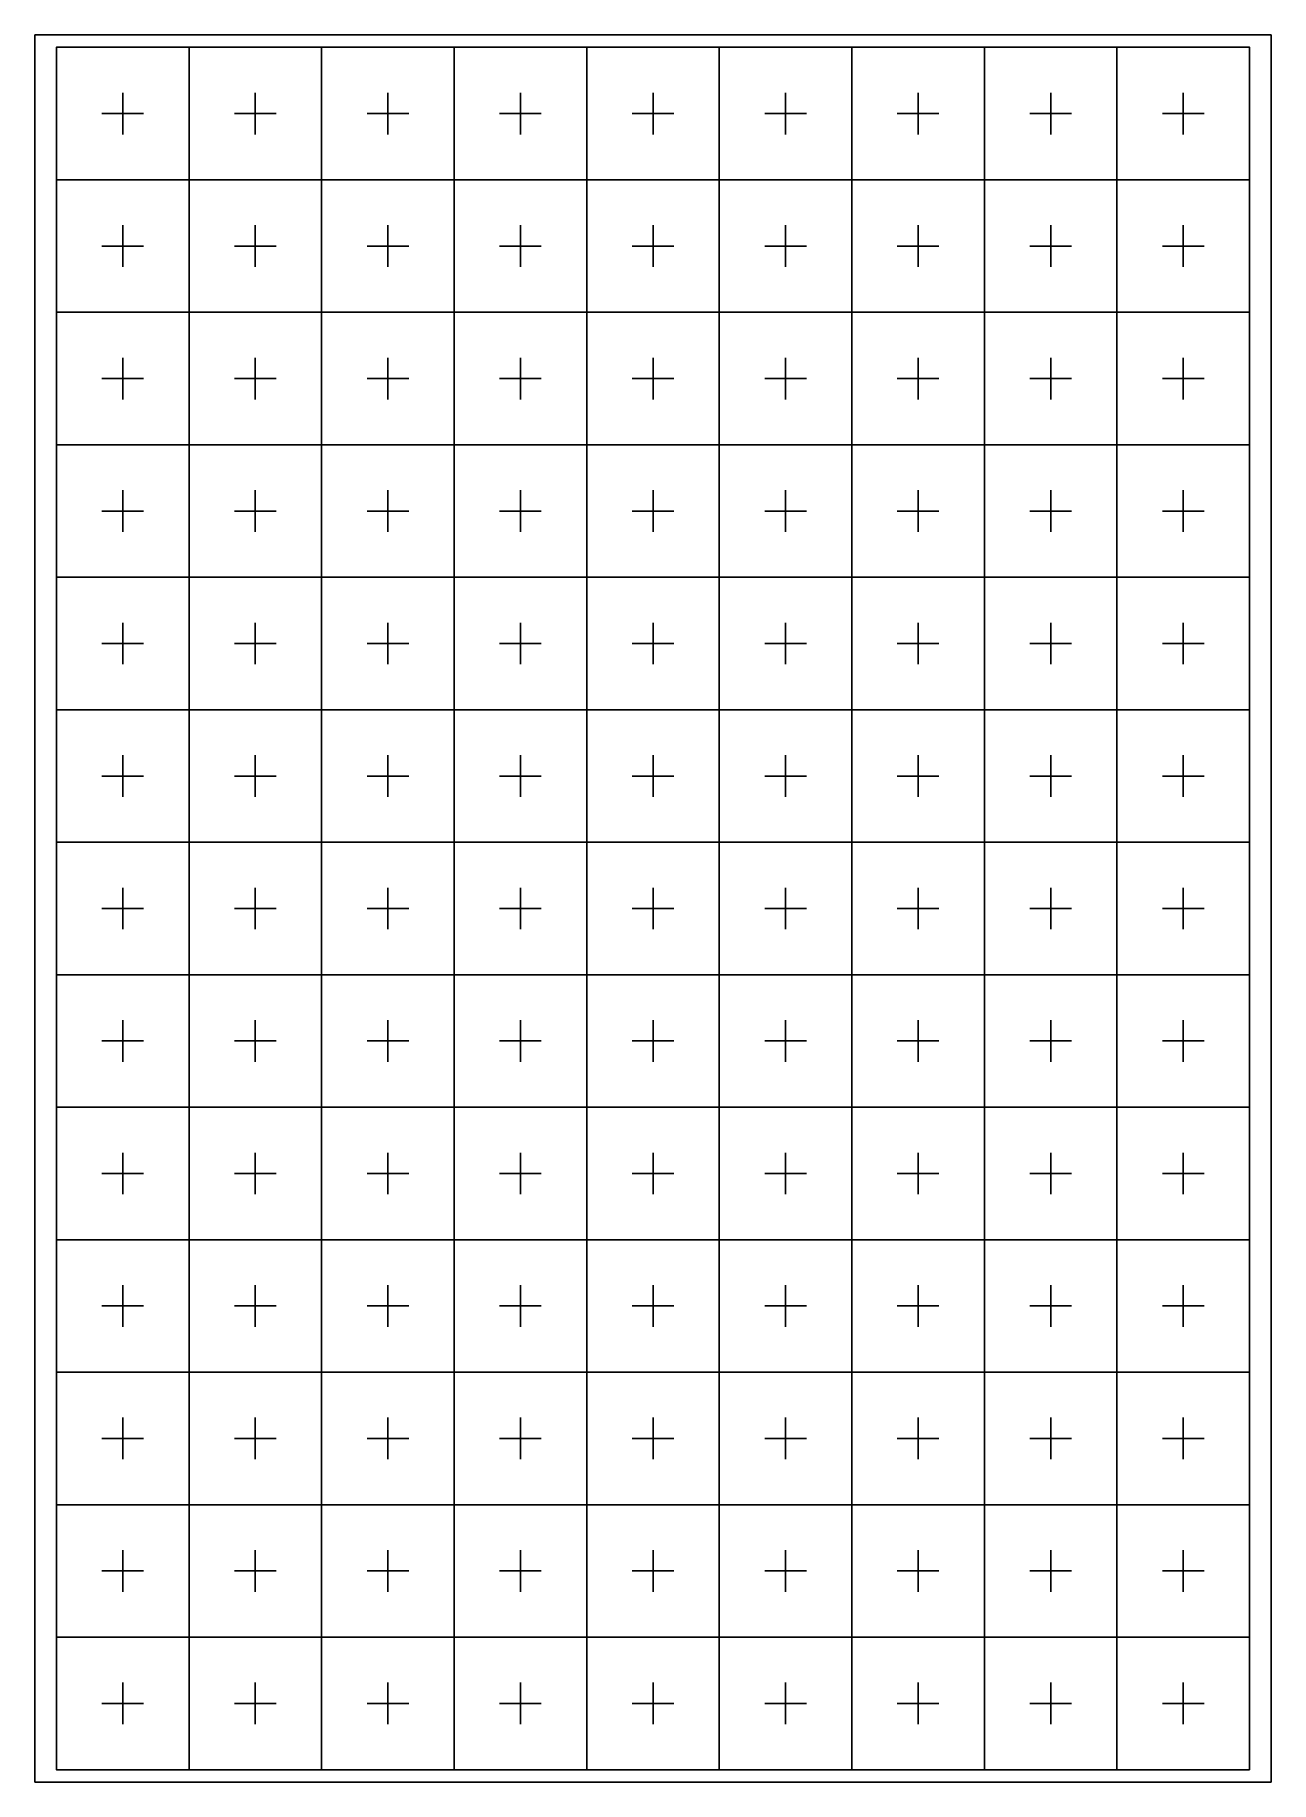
# Model space of a CAD drawing. Header units: millimetres. Extents: x 0 to 297, y 0 to 420.
import ezdxf

# ---------------------------------------------------------------- set-up
doc = ezdxf.new("R2010")
doc.units = ezdxf.units.MM

# ---------------------------------------------------------------- blocks, each defined once
blk = doc.blocks.new('field_rect_4x4')
blk.add_lwpolyline([(-15.925, -15.925), (15.925, -15.925), (15.925, 15.925), (-15.925, 15.925)], close=True)
for points in [[(0, 5), (0, -5)], [(-5, 0), (5, 0)]]:
    blk.add_lwpolyline(points)

msp = doc.modelspace()

# ---------------------------------------------------------------- linework, layer by layer
msp.add_lwpolyline([(0, 0), (0, 420), (297, 420), (297, 0)], close=True)

# ---------------------------------------------------------------- block references
at = {"rotation": 90}
for p in [(21.1, 401.1), (52.95, 401.1), (84.8, 401.1), (116.65, 401.1), (148.5, 401.1), (180.35, 401.1), (212.2, 401.1), (244.05, 401.1), (275.9, 401.1), (21.1, 369.25), (52.95, 369.25), (84.8, 369.25), (116.65, 369.25), (148.5, 369.25), (180.35, 369.25), (212.2, 369.25), (244.05, 369.25), (275.9, 369.25), (21.1, 337.4), (52.95, 337.4), (84.8, 337.4), (116.65, 337.4), (148.5, 337.4), (180.35, 337.4), (212.2, 337.4), (244.05, 337.4), (275.9, 337.4), (21.1, 305.55), (52.95, 305.55), (84.8, 305.55), (116.65, 305.55), (148.5, 305.55), (180.35, 305.55), (212.2, 305.55), (244.05, 305.55), (275.9, 305.55), (21.1, 273.7), (52.95, 273.7), (84.8, 273.7), (116.65, 273.7), (148.5, 273.7), (180.35, 273.7), (212.2, 273.7), (244.05, 273.7), (275.9, 273.7), (21.1, 241.85), (52.95, 241.85), (84.8, 241.85), (116.65, 241.85), (148.5, 241.85), (180.35, 241.85), (212.2, 241.85), (244.05, 241.85), (275.9, 241.85), (21.1, 210), (52.95, 210), (84.8, 210), (116.65, 210), (148.5, 210), (180.35, 210), (212.2, 210), (244.05, 210), (275.9, 210), (21.1, 178.15), (52.95, 178.15), (84.8, 178.15), (116.65, 178.15), (148.5, 178.15), (180.35, 178.15), (212.2, 178.15), (244.05, 178.15), (275.9, 178.15), (21.1, 146.3), (52.95, 146.3), (84.8, 146.3), (116.65, 146.3), (148.5, 146.3), (180.35, 146.3), (212.2, 146.3), (244.05, 146.3), (275.9, 146.3), (21.1, 114.45), (52.95, 114.45), (84.8, 114.45), (116.65, 114.45), (148.5, 114.45), (180.35, 114.45), (212.2, 114.45), (244.05, 114.45), (275.9, 114.45), (21.1, 82.6), (52.95, 82.6), (84.8, 82.6), (116.65, 82.6), (148.5, 82.6), (180.35, 82.6), (212.2, 82.6), (244.05, 82.6), (275.9, 82.6), (21.1, 50.75), (52.95, 50.75), (84.8, 50.75), (116.65, 50.75), (148.5, 50.75), (180.35, 50.75), (212.2, 50.75), (244.05, 50.75), (275.9, 50.75), (21.1, 18.9), (52.95, 18.9), (84.8, 18.9), (116.65, 18.9), (148.5, 18.9), (180.35, 18.9), (212.2, 18.9), (244.05, 18.9), (275.9, 18.9)]:
    msp.add_blockref('field_rect_4x4', p, dxfattribs=at)

doc.saveas('drawing.dxf')
